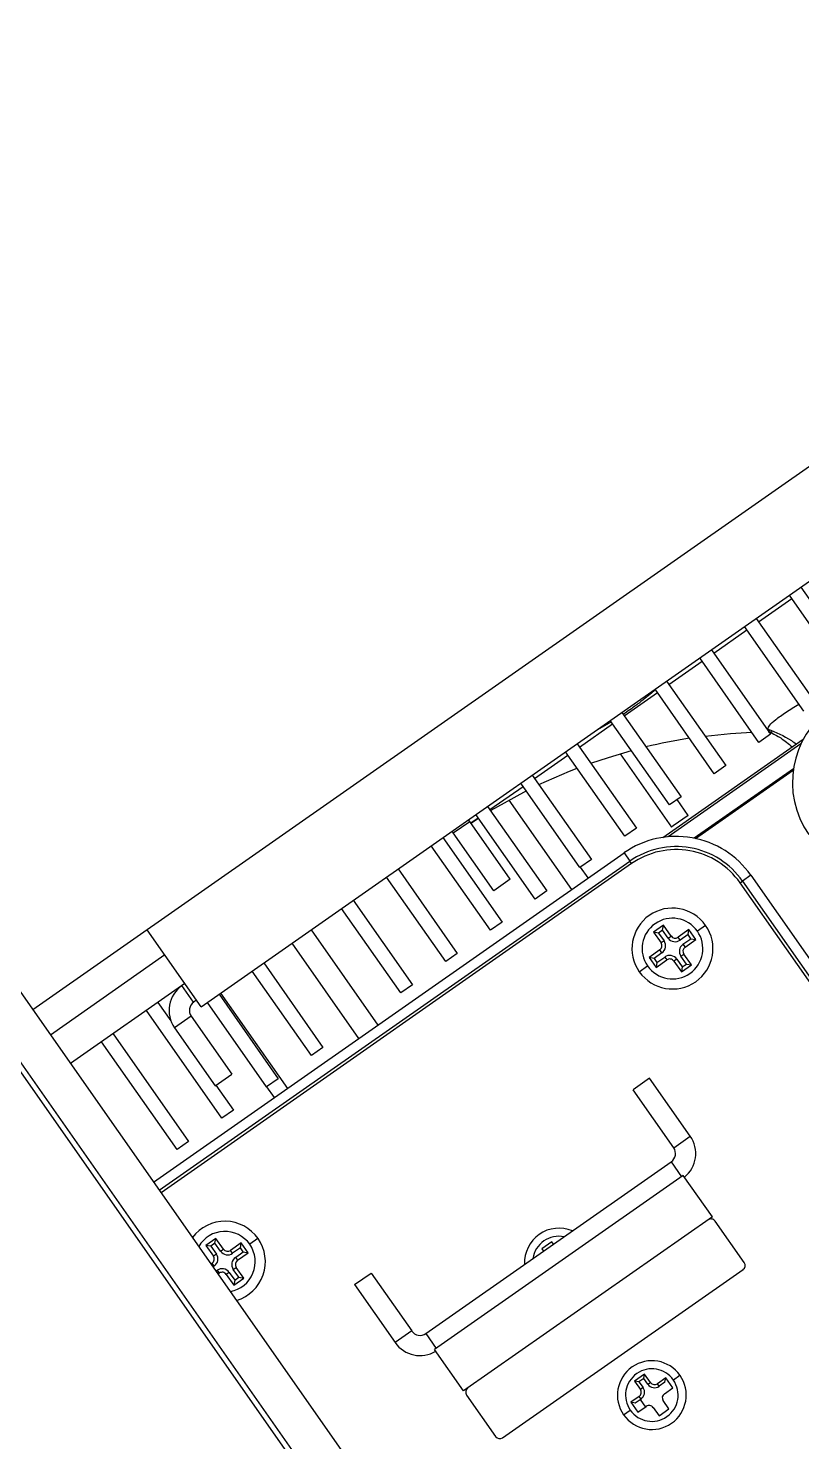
# Model space of a CAD drawing. Header units: millimetres. Extents: x 152904052 to 153933663, y 538271515 to 539240469.
# Drawn here: x 153452926.8 to 153453003.2, y 538569971.8 to 538570111.6 of the extents above; entities that cross this region are included whole.
import ezdxf

# ---------------------------------------------------------------- set-up
doc = ezdxf.new("R2010")
doc.units = ezdxf.units.MM
doc.layers.add('POWR', color=5, linetype='Continuous')

msp = doc.modelspace()

# ---------------------------------------------------------------- linework, layer by layer
at = {"layer": 'POWR', "color": 7}
for p, q in [((153453236.63, 538570231.19), (153452927.2, 538570014.52)), ((153452943.84, 538570014.82), (153453165.01, 538570169.68)), ((153452877.81, 538570085.05), (153453064.46, 538569818.5)), ((153453060.77, 538569815.91), (153452874.13, 538570082.47)), ((153452874.54, 538570082.75), (153453061.18, 538569816.2)), ((153452998.91, 538570052.89), (153453002.19, 538570055.18)), ((153453007.81, 538570047.16), (153453001.96, 538570055.51)), ((153453003.1, 538570056.31), (153453008.95, 538570047.96)), ((153453003.38, 538570044.06), (153452997.53, 538570052.41)), ((153452998.68, 538570053.22), (153453004.53, 538570044.86)), ((153452994.49, 538570049.79), (153452997.76, 538570052.09)), ((153452994.26, 538570050.12), (153453000.11, 538570041.76)), ((153452990.06, 538570046.69), (153452993.34, 538570048.99)), ((153452998.96, 538570040.96), (153452993.11, 538570049.32)), ((153452989.83, 538570047.02), (153452995.68, 538570038.67)), ((153452985.64, 538570043.6), (153452988.92, 538570045.89)), ((153452994.54, 538570037.86), (153452988.69, 538570046.22)), ((153452981.22, 538570040.5), (153452984.49, 538570042.79)), ((153452982.81, 538570042.11), (153452984.36, 538570042.99)), ((153452990.11, 538570034.77), (153452984.26, 538570043.12)), ((153452985.41, 538570043.92), (153452991.26, 538570035.57)), ((153452989.46, 538570031.56), (153453003.34, 538570041.28)), ((153453000.11, 538570041.76), (153452998.96, 538570040.96)), ((153453000.03, 538570042.09), (153452999.84, 538570042.28)), ((153452999.85, 538570042), (153453000.25, 538570042.01)), ((153452985.69, 538570031.67), (153452979.84, 538570040.02)), ((153452980.99, 538570040.83), (153452986.84, 538570032.47)), ((153452985.25, 538570039.84), (153452990.32, 538570032.59)), ((153453003.1, 538570040.81), (153452989.98, 538570031.62)), ((153452976.79, 538570037.4), (153452980.07, 538570039.7)), ((153452995.68, 538570038.67), (153452994.54, 538570037.86)), ((153452976.56, 538570037.73), (153452982.41, 538570029.37)), ((153453002.36, 538570038.33), (153452992.57, 538570031.48)), ((153452992.7, 538570031.45), (153453002.34, 538570038.2)), ((153452972.37, 538570034.31), (153452975.64, 538570036.6)), ((153452981.27, 538570028.57), (153452975.42, 538570036.93)), ((153452972.14, 538570034.63), (153452977.99, 538570026.28)), ((153452974.24, 538570035.25), (153452980.44, 538570026.4)), ((153452991.26, 538570035.57), (153452990.11, 538570034.77)), ((153452991.96, 538570033.74), (153452990.87, 538570035.3)), ((153452968.73, 538570032), (153452970.37, 538570033.15)), ((153452970.37, 538570033.15), (153452970.25, 538570033.31)), ((153452974.38, 538570027.42), (153452970.37, 538570033.15)), ((153452970.48, 538570032.99), (153452971.22, 538570033.5)), ((153452970.49, 538570032.97), (153452971.25, 538570033.47)), ((153452976.84, 538570025.47), (153452970.99, 538570033.83)), ((153452991.96, 538570033.74), (153452990.49, 538570032.71)), ((153452967.72, 538570031.54), (153452973.57, 538570023.18)), ((153452972.75, 538570026.27), (153452968.73, 538570032)), ((153452986.84, 538570032.47), (153452985.69, 538570031.67)), ((153452990.49, 538570032.71), (153452990.32, 538570032.59)), ((153452939.13, 538569997.48), (153452985.62, 538570030.03)), ((153452972.42, 538570022.38), (153452966.57, 538570030.73)), ((153452985.62, 538570030.03), (153452986.19, 538570029.21)), ((153452939.7, 538569996.66), (153452986.19, 538570029.21)), ((153452986.36, 538570028.97), (153452939.87, 538569996.42)), ((153452982.41, 538570029.37), (153452981.27, 538570028.57)), ((153452982.07, 538570027.55), (153452981.33, 538570028.62)), ((153452986.36, 538570028.97), (153452986.19, 538570029.21)), ((153452968, 538570019.28), (153452962.15, 538570027.64)), ((153452963.29, 538570028.44), (153452969.14, 538570020.08)), ((153452974.38, 538570027.42), (153452972.75, 538570026.27)), ((153452997.09, 538570027.07), (153452997.33, 538570027.25)), ((153452998.15, 538570027.82), (153452997.33, 538570027.25)), ((153452997.33, 538570027.25), (153453028.3, 538569983.01)), ((153452998.15, 538570027.82), (153453030.84, 538569981.13)), ((153452977.99, 538570026.28), (153452976.84, 538570025.47)), ((153453027.31, 538569983.91), (153452997.09, 538570027.07)), ((153452963.57, 538570016.18), (153452957.72, 538570024.54)), ((153452958.87, 538570025.34), (153452964.72, 538570016.99)), ((153452973.57, 538570023.18), (153452972.42, 538570022.38)), ((153452943.84, 538570014.82), (153452938.5, 538570022.43)), ((153452954.69, 538570022.42), (153452961.29, 538570013)), ((153452989.52, 538570022.88), (153452988.54, 538570022.19)), ((153452989.03, 538570022.1), (153452988.54, 538570022.19)), ((153452988.54, 538570022.19), (153452989.29, 538570021.13)), ((153452989.44, 538570022.39), (153452989.03, 538570022.1)), ((153452989.03, 538570022.1), (153452989.58, 538570021.33)), ((153452989.44, 538570022.39), (153452989.52, 538570022.88)), ((153452989.98, 538570021.61), (153452989.44, 538570022.39)), ((153452990.27, 538570021.81), (153452989.52, 538570022.88)), ((153452989.98, 538570021.61), (153452990.27, 538570021.81)), ((153452992.03, 538570022.44), (153452990.97, 538570021.69)), ((153452991.17, 538570021.4), (153452990.97, 538570021.69)), ((153452991.95, 538570021.95), (153452991.17, 538570021.4)), ((153452991.95, 538570021.95), (153452992.03, 538570022.44)), ((153452992.23, 538570021.54), (153452991.95, 538570021.95)), ((153452992.72, 538570021.45), (153452992.03, 538570022.44)), ((153452993.69, 538570022.86), (153452992.87, 538570022.29)), ((153452952.81, 538570021.1), (153452959.4, 538570011.68)), ((153452989.16, 538570020.43), (153452988.1, 538570019.68)), ((153452989.37, 538570020.14), (153452989.16, 538570020.43)), ((153452989.58, 538570021.33), (153452989.29, 538570021.13)), ((153452991.45, 538570021), (153452992.23, 538570021.54)), ((153452991.45, 538570021), (153452991.65, 538570020.71)), ((153452991.65, 538570020.71), (153452992.72, 538570021.45)), ((153452992.23, 538570021.54), (153452992.72, 538570021.45)), ((153452940.25, 538570019.94), (153452928.95, 538570012.02)), ((153452950.02, 538570019.15), (153452955.87, 538570010.79)), ((153452969.14, 538570020.08), (153452968, 538570019.28)), ((153452987.13, 538570018.27), (153452987.95, 538570018.85)), ((153452988.59, 538570019.6), (153452988.1, 538570019.68)), ((153452988.1, 538570019.68), (153452988.79, 538570018.7)), ((153452989.37, 538570020.14), (153452988.59, 538570019.6)), ((153452988.59, 538570019.6), (153452988.87, 538570019.19)), ((153452988.79, 538570018.7), (153452989.85, 538570019.45)), ((153452988.87, 538570019.19), (153452988.79, 538570018.7)), ((153452988.87, 538570019.19), (153452989.65, 538570019.73)), ((153452989.65, 538570019.73), (153452989.85, 538570019.45)), ((153452990.84, 538570019.53), (153452990.55, 538570019.32)), ((153452990.55, 538570019.32), (153452991.29, 538570018.26)), ((153452990.84, 538570019.53), (153452991.38, 538570018.75)), ((153452991.24, 538570019.81), (153452991.53, 538570020.01)), ((153452991.79, 538570019.03), (153452991.24, 538570019.81)), ((153452991.29, 538570018.26), (153452992.28, 538570018.95)), ((153452991.38, 538570018.75), (153452991.79, 538570019.03)), ((153452992.28, 538570018.95), (153452991.53, 538570020.01)), ((153452991.79, 538570019.03), (153452992.28, 538570018.95)), ((153452954.73, 538570009.99), (153452948.87, 538570018.34)), ((153452991.38, 538570018.75), (153452991.29, 538570018.26)), ((153452942.23, 538570017.11), (153452930.93, 538570009.19)), ((153452943.09, 538570015.27), (153452941.94, 538570016.91)), ((153452945.6, 538570016.05), (153452951.45, 538570007.69)), ((153452945.76, 538570016.16), (153452952.36, 538570006.74)), ((153452964.72, 538570016.99), (153452963.57, 538570016.18)), ((153452939.57, 538570015.25), (153452940.85, 538570013.42)), ((153452943.38, 538570015.47), (153452943.09, 538570015.27)), ((153452950.3, 538570006.89), (153452944.45, 538570015.25)), ((153452945.88, 538570003.79), (153452938.42, 538570014.44)), ((153452942.85, 538570013.88), (153452941.21, 538570012.73)), ((153452942.85, 538570013.88), (153452946.86, 538570008.14)), ((153452935.15, 538570012.15), (153452942.6, 538570001.5)), ((153452941.21, 538570012.73), (153452945.22, 538570007)), ((153452941.46, 538570000.7), (153452934, 538570011.35)), ((153452955.87, 538570010.79), (153452954.73, 538570009.99)), ((153452945.22, 538570007), (153452946.86, 538570008.14)), ((153452951.45, 538570007.69), (153452950.3, 538570006.89)), ((153452988.15, 538570007.76), (153452986.51, 538570006.61)), ((153452992.17, 538570002.02), (153452988.15, 538570007.76)), ((153452945.3, 538570007.05), (153452947.03, 538570004.6)), ((153452950.3, 538570006.89), (153452951.05, 538570005.83)), ((153452990.53, 538570000.87), (153452986.51, 538570006.61)), ((153452947.03, 538570004.6), (153452945.88, 538570003.79)), ((153452942.6, 538570001.5), (153452941.46, 538570000.7)), ((153452990.53, 538570000.87), (153452992.17, 538570002.02)), ((153452966.03, 538569982.5), (153452990.28, 538569999.48)), ((153452990.28, 538569999.48), (153452991.31, 538569998.01)), ((153452991.48, 538569998.12), (153452966.9, 538569980.92)), ((153452994.35, 538569994.03), (153452991.48, 538569998.12)), ((153452994.35, 538569994.03), (153452969.77, 538569976.82)), ((153452997.5, 538569989.52), (153452994.63, 538569993.62)), ((153452945.29, 538569991.91), (153452944.31, 538569991.22)), ((153452944.31, 538569991.22), (153452945.05, 538569990.15)), ((153452944.8, 538569991.13), (153452944.31, 538569991.22)), ((153452945.2, 538569991.42), (153452944.8, 538569991.13)), ((153452944.8, 538569991.13), (153452945.34, 538569990.35)), ((153452945.2, 538569991.42), (153452945.29, 538569991.91)), ((153452945.75, 538569990.64), (153452945.2, 538569991.42)), ((153452946.04, 538569990.84), (153452945.29, 538569991.91)), ((153452947.8, 538569991.46), (153452946.73, 538569990.72)), ((153452947.71, 538569990.97), (153452946.93, 538569990.43)), ((153452947.71, 538569990.97), (153452947.8, 538569991.46)), ((153452948, 538569990.57), (153452947.71, 538569990.97)), ((153452948.49, 538569990.48), (153452947.8, 538569991.46)), ((153452949.45, 538569991.89), (153452948.63, 538569991.32)), ((153452978.48, 538569991.58), (153452977.49, 538569990.89)), ((153452977.49, 538569990.89), (153452977.67, 538569990.65)), ((153452978.65, 538569991.34), (153452978.48, 538569991.58)), ((153452945.34, 538569990.35), (153452945.05, 538569990.15)), ((153452945.75, 538569990.64), (153452946.04, 538569990.84)), ((153452946.93, 538569990.43), (153452946.73, 538569990.72)), ((153452947.22, 538569990.02), (153452948, 538569990.57)), ((153452947.22, 538569990.02), (153452947.42, 538569989.74)), ((153452947.42, 538569989.74), (153452948.49, 538569990.48)), ((153452948, 538569990.57), (153452948.49, 538569990.48)), ((153452944.93, 538569989.46), (153452944.81, 538569989.37)), ((153452945.13, 538569989.17), (153452944.93, 538569989.46)), ((153452945.13, 538569989.17), (153452945.01, 538569989.08)), ((153452945.29, 538569988.68), (153452945.42, 538569988.76)), ((153452945.42, 538569988.76), (153452945.62, 538569988.47)), ((153452945.5, 538569988.39), (153452945.62, 538569988.47)), ((153452946.6, 538569988.55), (153452946.31, 538569988.35)), ((153452946.31, 538569988.35), (153452947.06, 538569987.29)), ((153452946.6, 538569988.55), (153452947.15, 538569987.78)), ((153452947.01, 538569988.84), (153452947.3, 538569989.04)), ((153452947.55, 538569988.06), (153452947.01, 538569988.84)), ((153452948.04, 538569987.97), (153452947.3, 538569989.04)), ((153452958.99, 538569987.34), (153452960.63, 538569988.48)), ((153452960.63, 538569988.48), (153452964.64, 538569982.75)), ((153452973.62, 538569972.19), (153452997.38, 538569988.82)), ((153452947.06, 538569987.29), (153452948.04, 538569987.97)), ((153452947.15, 538569987.78), (153452947.06, 538569987.29)), ((153452947.15, 538569987.78), (153452947.55, 538569988.06)), ((153452947.55, 538569988.06), (153452948.04, 538569987.97)), ((153452958.99, 538569987.34), (153452963, 538569981.6)), ((153452964.64, 538569982.75), (153452963, 538569981.6)), ((153452966.03, 538569982.5), (153452967.07, 538569981.03)), ((153452969.77, 538569976.82), (153452966.9, 538569980.92)), ((153452987.65, 538569978.48), (153452986.67, 538569977.79)), ((153452987.58, 538569978.05), (153452987.65, 538569978.48)), ((153452988.23, 538569977.66), (153452987.65, 538569978.48)), ((153452991.15, 538569978.36), (153452990.5, 538569977.9)), ((153452987.1, 538569977.71), (153452986.67, 538569977.79)), ((153452986.67, 538569977.79), (153452987.25, 538569976.97)), ((153452987.58, 538569978.05), (153452987.1, 538569977.71)), ((153452987.1, 538569977.71), (153452987.5, 538569977.15)), ((153452987.5, 538569977.15), (153452987.25, 538569976.97)), ((153452987.98, 538569977.48), (153452987.58, 538569978.05)), ((153452987.98, 538569977.48), (153452988.23, 538569977.66)), ((153452989.74, 538569978.11), (153452988.92, 538569977.53)), ((153452989.1, 538569977.28), (153452988.92, 538569977.53)), ((153452989.67, 538569977.68), (153452989.1, 538569977.28)), ((153452989.61, 538569976.55), (153452990.43, 538569977.13)), ((153452989.67, 538569977.68), (153452989.74, 538569978.11)), ((153452990.43, 538569977.13), (153452989.74, 538569978.11)), ((153452970.06, 538569976.41), (153452972.93, 538569972.31)), ((153452987.12, 538569976.27), (153452986.3, 538569975.7)), ((153452986.3, 538569975.7), (153452986.99, 538569974.72)), ((153452986.73, 538569975.62), (153452986.3, 538569975.7)), ((153452987.3, 538569976.02), (153452986.73, 538569975.62)), ((153452987.3, 538569976.02), (153452987.12, 538569976.27)), ((153452987.22, 538569975.96), (153452987.73, 538569975.23)), ((153452990.06, 538569975.04), (153452989.49, 538569975.86)), ((153452985.58, 538569974.46), (153452986.24, 538569974.92)), ((153452986.99, 538569974.72), (153452987.81, 538569975.29)), ((153452988.51, 538569975.17), (153452989.08, 538569974.35)), ((153452989.08, 538569974.35), (153452990.06, 538569975.04))]:
    msp.add_line(p, q, dxfattribs=at)
at = {"layer": 'POWR', "color": 7, "flags": 128}
for points in [[(153452993.64, 538570041.58), (153452996.14, 538570041.84), (153452998.26, 538570041.96)], [(153452982.34, 538570038.9), (153452984.08, 538570039.48), (153452986.35, 538570040.15)], [(153452977.22, 538570036.78), (153452980.22, 538570038.1), (153452980.98, 538570038.4)], [(153452972.44, 538570034.21), (153452972.87, 538570034.46), (153452976.02, 538570036.19)], [(153452968.73, 538570032), (153452968.6, 538570032.15), (153452968.6, 538570032.15)]]:
    msp.add_lwpolyline(points, dxfattribs=at)
at = {"layer": 'POWR', "color": 7}
for centre, radius, start, end in [((153453011.26, 538570037), 9, 125, 215), ((153453000.39, 538569988.01), 54, 98.8488, 103.4898), ((153452990.78, 538570022.66), 9, 35, 125), ((153452990.78, 538570022.66), 8, 35, 125), ((153452990.78, 538570022.66), 7.7, 35, 125), ((153452990.41, 538570020.57), 4, 35, 215), ((153452990.41, 538570020.57), 3, 35, 215), ((153452990.41, 538570020.57), 4, 215, 35), ((153452990.41, 538570020.57), 3, 215, 35), ((153452990.68, 538570022.1), 0.5, 215, 305), ((153452988.88, 538570020.84), 0.5, 305, 35), ((153452988.88, 538570020.84), 0.851, 305, 35), ((153452990.68, 538570022.1), 0.851, 215, 305), ((153452991.94, 538570020.3), 0.851, 125, 215), ((153452991.94, 538570020.3), 0.5, 125, 215), ((153452990.14, 538570019.04), 0.851, 35, 125), ((153452990.14, 538570019.04), 0.5, 35, 125), ((153452943.67, 538570014.45), 3, 125, 215), ((153452943.67, 538570014.45), 1, 125, 215), ((153452989.71, 538570000.3), 1, 305, 35), ((153452989.71, 538570000.3), 3, 308.8226, 35), ((153452994.22, 538569993.33), 0.5, 35, 125), ((153452946.18, 538569989.6), 4, 35, 143.21), ((153452946.18, 538569989.6), 3, 35, 149.6243), ((153452979.19, 538569989.52), 3.4, 66.9657, 183.0343), ((153452946.18, 538569989.6), 3, 280.3757, 35), ((153452946.18, 538569989.6), 4, 286.79, 35), ((153452979.19, 538569989.52), 2.6, 78.8131, 171.1869), ((153452944.64, 538569989.87), 0.5, 305, 35), ((153452944.64, 538569989.87), 0.851, 305, 35), ((153452946.45, 538569991.13), 0.851, 215, 305), ((153452946.45, 538569991.13), 0.5, 215, 305), ((153452947.71, 538569989.33), 0.851, 125, 215), ((153452947.71, 538569989.33), 0.5, 125, 215), ((153452997.09, 538569989.23), 0.5, 305, 35), ((153452945.91, 538569988.06), 0.851, 35, 125), ((153452945.91, 538569988.06), 0.5, 35, 125), ((153452965.46, 538569983.32), 1, 215, 305), ((153452965.46, 538569983.32), 3, 215, 301.1774), ((153452988.37, 538569976.41), 3.4, 35, 215), ((153452988.37, 538569976.41), 3.4, 215, 35), ((153452988.37, 538569976.41), 2.6, 35, 215), ((153452970.47, 538569976.7), 0.5, 125, 215), ((153452988.37, 538569976.41), 2.6, 215, 35), ((153452986.84, 538569976.68), 0.5, 305, 35), ((153452986.84, 538569976.68), 0.807, 305, 35), ((153452988.64, 538569977.94), 0.807, 215, 305), ((153452988.64, 538569977.94), 0.5, 215, 305), ((153452989.9, 538569976.14), 0.5, 125, 215), ((153452988.1, 538569974.88), 0.5, 35, 125), ((153452973.34, 538569972.6), 0.5, 215, 305)]:
    msp.add_arc(centre, radius, start, end, dxfattribs=at)
for points, knots in [([(153452988.73, 538570046.16), (153452988.66, 538570046.1), (153452988.49, 538570045.96), (153452988.21, 538570045.73), (153452987.89, 538570045.46), (153452987.55, 538570045.19), (153452987.04, 538570044.8), (153452986.43, 538570044.34), (153452985.87, 538570043.95), (153452985.6, 538570043.77), (153452985.54, 538570043.73)], [0, 0, 0, 0, 0.060685, 0.160853, 0.263354, 0.368191, 0.475369, 0.745866, 0.943932, 1, 1, 1, 1]), ([(153452999.84, 538570042.28), (153452999.88, 538570042.4), (153452999.96, 538570042.63), (153453000.56, 538570043.2), (153453001.52, 538570043.89), (153453002.46, 538570044.48), (153453002.9, 538570044.75)], [0, 0, 0, 0, 0.254532, 0.508983, 0.770758, 1, 1, 1, 1]), ([(153452999.84, 538570042.28), (153453000.63, 538570041.96), (153453001.58, 538570041.57), (153453002.48, 538570040.91), (153453002.64, 538570040.79)], [0, 0, 0, 0, 0.8238446, 1, 1, 1, 1]), ([(153452999.98, 538570042), (153453000.37, 538570041.81), (153453001.22, 538570041.39), (153453001.88, 538570040.82), (153453002.24, 538570040.51)], [0, 0, 0, 0, 0.457647, 1, 1, 1, 1])]:
    msp.add_open_spline(points, degree=3, knots=knots, dxfattribs=at)

doc.saveas('drawing.dxf')
